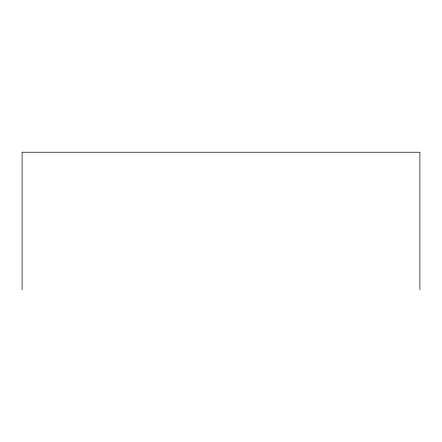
<?xml version="1.0" encoding="UTF-8"?>
<svg xmlns="http://www.w3.org/2000/svg" width="442" height="442" viewBox="0 0 442 442"><rect width="100%" height="100%" fill="white"/><g stroke="black" fill="none" stroke-linecap="round" stroke-linejoin="round"><path stroke-width="0.66" d="M419.9 289.77L419.9 152.23L22.1 152.23L22.1 289.77"/></g></svg>
